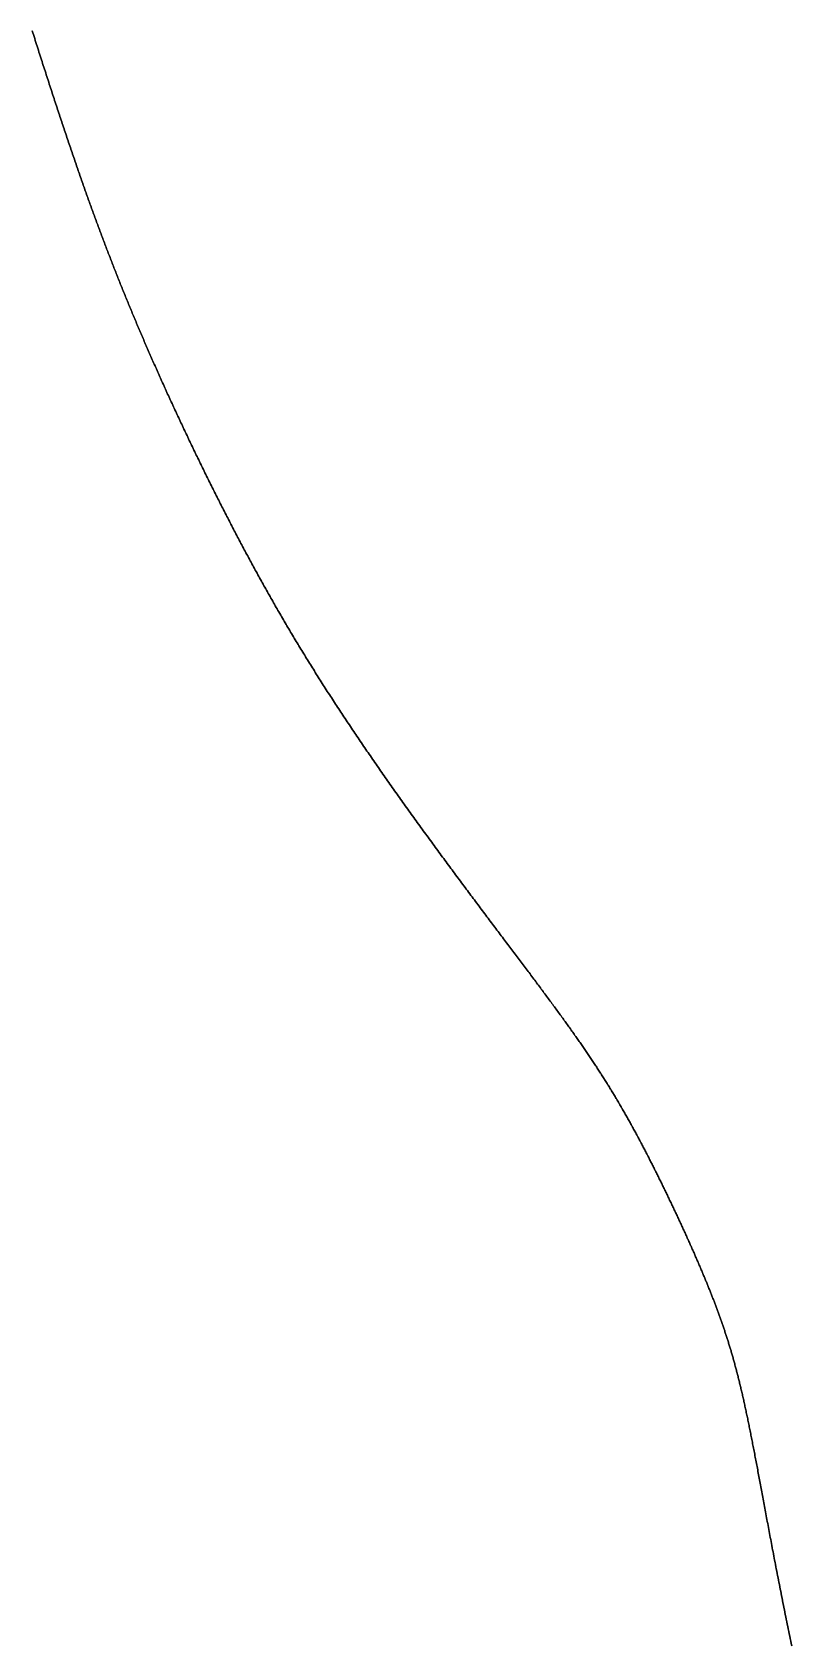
# Model space of a CAD drawing. Header units: inches. Extents: x 130170 to 284068, y 377793 to 804530.
# Drawn here: x 253116.4 to 253155.1, y 739823.3 to 739905.6 of the extents above; entities that cross this region are included whole.
import ezdxf

# ---------------------------------------------------------------- set-up
doc = ezdxf.new("R2010")
doc.units = ezdxf.units.IN
doc.header["$MEASUREMENT"] = 0
doc.layers.add('muni_il', color=7, linetype='Continuous')

msp = doc.modelspace()

# ---------------------------------------------------------------- linework, layer by layer
at = {"layer": 'muni_il'}
for points in [[(253116.362, 739905.645), (253116.394, 739905.545), (253116.425, 739905.446), (253116.456, 739905.347), (253116.488, 739905.248), (253116.519, 739905.149), (253116.55, 739905.05), (253116.582, 739904.951), (253116.613, 739904.853), (253116.644, 739904.755), (253116.675, 739904.657), (253116.706, 739904.559), (253116.737, 739904.461), (253116.769, 739904.364), (253116.8, 739904.266), (253116.831, 739904.169), (253116.862, 739904.072), (253116.892, 739903.976), (253116.923, 739903.879), (253116.954, 739903.783), (253116.985, 739903.687), (253117.016, 739903.591), (253117.047, 739903.495), (253117.077, 739903.4), (253117.108, 739903.304), (253117.139, 739903.209), (253117.17, 739903.115), (253117.2, 739903.02), (253117.231, 739902.925), (253117.261, 739902.831), (253117.292, 739902.737), (253117.322, 739902.644), (253117.353, 739902.55), (253117.383, 739902.457), (253117.413, 739902.364), (253117.444, 739902.271), (253117.474, 739902.178), (253117.504, 739902.086), (253117.534, 739901.994), (253117.564, 739901.902), (253117.594, 739901.81), (253117.625, 739901.718), (253117.655, 739901.627), (253117.685, 739901.536), (253117.715, 739901.445), (253117.745, 739901.355), (253117.774, 739901.265), (253117.804, 739901.175), (253117.834, 739901.085), (253117.864, 739900.995), (253117.894, 739900.906), (253117.923, 739900.817), (253117.953, 739900.728), (253117.983, 739900.639), (253118.012, 739900.551), (253118.042, 739900.463), (253118.071, 739900.375), (253118.101, 739900.287), (253118.13, 739900.2), (253118.159, 739900.113), (253118.189, 739900.026), (253118.218, 739899.939), (253118.247, 739899.852), (253118.276, 739899.766), (253118.306, 739899.68), (253118.335, 739899.595), (253118.364, 739899.509), (253118.393, 739899.424), (253118.422, 739899.339), (253118.451, 739899.254), (253118.48, 739899.169), (253118.509, 739899.085), (253118.538, 739899.001), (253118.567, 739898.917), (253118.596, 739898.833), (253118.624, 739898.75), (253118.653, 739898.667), (253118.682, 739898.584), (253118.711, 739898.501), (253118.739, 739898.419), (253118.768, 739898.336), (253118.796, 739898.254), (253118.825, 739898.172), (253118.854, 739898.091), (253118.882, 739898.009), (253118.911, 739897.928), (253118.939, 739897.847), (253118.968, 739897.766), (253118.996, 739897.685), (253119.025, 739897.605), (253119.053, 739897.525), (253119.081, 739897.445), (253119.11, 739897.365), (253119.138, 739897.285), (253119.166, 739897.206), (253119.195, 739897.126), (253119.223, 739897.047), (253119.251, 739896.968), (253119.28, 739896.89), (253119.308, 739896.811), (253119.336, 739896.733), (253119.364, 739896.654), (253119.393, 739896.576), (253119.421, 739896.498), (253119.449, 739896.421), (253119.477, 739896.343), (253119.505, 739896.266), (253119.534, 739896.188), (253119.562, 739896.111), (253119.59, 739896.034), (253119.618, 739895.957), (253119.646, 739895.88), (253119.675, 739895.804), (253119.703, 739895.727), (253119.731, 739895.651), (253119.759, 739895.575), (253119.788, 739895.499), (253119.816, 739895.423), (253119.844, 739895.347), (253119.873, 739895.271), (253119.901, 739895.195), (253119.929, 739895.12), (253119.958, 739895.044), (253119.986, 739894.969), (253120.014, 739894.893), (253120.043, 739894.818), (253120.071, 739894.743), (253120.1, 739894.668), (253120.128, 739894.593), (253120.157, 739894.518), (253120.186, 739894.443), (253120.214, 739894.368), (253120.243, 739894.293), (253120.271, 739894.218), (253120.3, 739894.144), (253120.329, 739894.069), (253120.358, 739893.995), (253120.387, 739893.92), (253120.416, 739893.845), (253120.445, 739893.771), (253120.474, 739893.697), (253120.502, 739893.622), (253120.532, 739893.548), (253120.561, 739893.473), (253120.59, 739893.399), (253120.619, 739893.324), (253120.649, 739893.25), (253120.678, 739893.176), (253120.707, 739893.101), (253120.737, 739893.027), (253120.766, 739892.953), (253120.796, 739892.878), (253120.826, 739892.804), (253120.855, 739892.729), (253120.885, 739892.655), (253120.915, 739892.58), (253120.945, 739892.506), (253120.975, 739892.431), (253121.005, 739892.357), (253121.035, 739892.282), (253121.066, 739892.207), (253121.096, 739892.133), (253121.126, 739892.058), (253121.157, 739891.983), (253121.187, 739891.908), (253121.218, 739891.833), (253121.249, 739891.758), (253121.279, 739891.683), (253121.31, 739891.608), (253121.341, 739891.533), (253121.372, 739891.458), (253121.404, 739891.383), (253121.435, 739891.307), (253121.466, 739891.232), (253121.498, 739891.156), (253121.529, 739891.081), (253121.561, 739891.005), (253121.592, 739890.929), (253121.624, 739890.854), (253121.656, 739890.778), (253121.688, 739890.702), (253121.72, 739890.626), (253121.752, 739890.549), (253121.785, 739890.473), (253121.817, 739890.397), (253121.849, 739890.32), (253121.882, 739890.244), (253121.915, 739890.167), (253121.947, 739890.09), (253121.98, 739890.013), (253122.013, 739889.937), (253122.047, 739889.86), (253122.08, 739889.782), (253122.113, 739889.705), (253122.146, 739889.628), (253122.18, 739889.55), (253122.213, 739889.473), (253122.247, 739889.395), (253122.281, 739889.317), (253122.315, 739889.239), (253122.349, 739889.161), (253122.383, 739889.083), (253122.417, 739889.005), (253122.452, 739888.927), (253122.486, 739888.848), (253122.521, 739888.77), (253122.555, 739888.691), (253122.59, 739888.612), (253122.625, 739888.534), (253122.66, 739888.455), (253122.695, 739888.376), (253122.73, 739888.296), (253122.766, 739888.217), (253122.801, 739888.138), (253122.837, 739888.058), (253122.872, 739887.979), (253122.908, 739887.899), (253122.944, 739887.819), (253122.98, 739887.739), (253123.016, 739887.659), (253123.052, 739887.579), (253123.088, 739887.499), (253123.124, 739887.419), (253123.161, 739887.338), (253123.197, 739887.258), (253123.234, 739887.177), (253123.271, 739887.097), (253123.307, 739887.016), (253123.344, 739886.935), (253123.381, 739886.854), (253123.418, 739886.773), (253123.456, 739886.692), (253123.493, 739886.611), (253123.531, 739886.53), (253123.568, 739886.448), (253123.606, 739886.367), (253123.643, 739886.286), (253123.681, 739886.204), (253123.719, 739886.122), (253123.757, 739886.041), (253123.795, 739885.959), (253123.833, 739885.877), (253123.871, 739885.795), (253123.91, 739885.713), (253123.948, 739885.631), (253123.986, 739885.549), (253124.025, 739885.467), (253124.064, 739885.385), (253124.102, 739885.303), (253124.141, 739885.221), (253124.18, 739885.138), (253124.219, 739885.056), (253124.258, 739884.973), (253124.297, 739884.891), (253124.337, 739884.808), (253124.376, 739884.726), (253124.415, 739884.644), (253124.455, 739884.561), (253124.494, 739884.478), (253124.534, 739884.396), (253124.573, 739884.313), (253124.613, 739884.231), (253124.653, 739884.148), (253124.693, 739884.065), (253124.733, 739883.982), (253124.773, 739883.9), (253124.813, 739883.817), (253124.853, 739883.734), (253124.893, 739883.652), (253124.933, 739883.569), (253124.974, 739883.486), (253125.014, 739883.403), (253125.054, 739883.321), (253125.095, 739883.238), (253125.135, 739883.155), (253125.176, 739883.072), (253125.217, 739882.99), (253125.257, 739882.907), (253125.298, 739882.824), (253125.339, 739882.742), (253125.38, 739882.659), (253125.421, 739882.577), (253125.462, 739882.494), (253125.503, 739882.411), (253125.544, 739882.329), (253125.585, 739882.246), (253125.626, 739882.164), (253125.667, 739882.081), (253125.709, 739881.999), (253125.75, 739881.917), (253125.791, 739881.834), (253125.833, 739881.752), (253125.874, 739881.67), (253125.916, 739881.588), (253125.958, 739881.505), (253125.999, 739881.423), (253126.041, 739881.341), (253126.082, 739881.259), (253126.124, 739881.177), (253126.166, 739881.095), (253126.208, 739881.013), (253126.25, 739880.932), (253126.292, 739880.85), (253126.334, 739880.768), (253126.376, 739880.687), (253126.418, 739880.605), (253126.46, 739880.523), (253126.502, 739880.442), (253126.544, 739880.36), (253126.586, 739880.279), (253126.629, 739880.198), (253126.671, 739880.116), (253126.713, 739880.035), (253126.756, 739879.954), (253126.798, 739879.873), (253126.841, 739879.792), (253126.883, 739879.711), (253126.926, 739879.63), (253126.969, 739879.549), (253127.011, 739879.468), (253127.054, 739879.388), (253127.097, 739879.307), (253127.14, 739879.227), (253127.182, 739879.146), (253127.225, 739879.066), (253127.268, 739878.985), (253127.311, 739878.905), (253127.354, 739878.825), (253127.398, 739878.744), (253127.441, 739878.664), (253127.484, 739878.584), (253127.527, 739878.504), (253127.571, 739878.424), (253127.614, 739878.344), (253127.657, 739878.264), (253127.701, 739878.184), (253127.744, 739878.105), (253127.788, 739878.025), (253127.832, 739877.945), (253127.875, 739877.865), (253127.919, 739877.786), (253127.963, 739877.706), (253128.007, 739877.627), (253128.051, 739877.547), (253128.095, 739877.468), (253128.139, 739877.389), (253128.183, 739877.309), (253128.228, 739877.23), (253128.272, 739877.151), (253128.316, 739877.072), (253128.361, 739876.992), (253128.405, 739876.913), (253128.45, 739876.834), (253128.494, 739876.755), (253128.539, 739876.676), (253128.584, 739876.597), (253128.629, 739876.518), (253128.674, 739876.439), (253128.719, 739876.36), (253128.764, 739876.281), (253128.809, 739876.202), (253128.855, 739876.124), (253128.9, 739876.045), (253128.946, 739875.966), (253128.991, 739875.887), (253129.037, 739875.808), (253129.083, 739875.729), (253129.129, 739875.651), (253129.175, 739875.572), (253129.221, 739875.493), (253129.267, 739875.414), (253129.313, 739875.335), (253129.36, 739875.256), (253129.406, 739875.178), (253129.453, 739875.099), (253129.499, 739875.02), (253129.546, 739874.941), (253129.593, 739874.862), (253129.64, 739874.783), (253129.687, 739874.704), (253129.734, 739874.625), (253129.782, 739874.546), (253129.829, 739874.467), (253129.877, 739874.388), (253129.924, 739874.309), (253129.972, 739874.23), (253130.02, 739874.151), (253130.068, 739874.072), (253130.117, 739873.993), (253130.165, 739873.913), (253130.213, 739873.834), (253130.262, 739873.755), (253130.311, 739873.675), (253130.36, 739873.596), (253130.409, 739873.517), (253130.458, 739873.437), (253130.507, 739873.357), (253130.556, 739873.278), (253130.606, 739873.198), (253130.655, 739873.118), (253130.705, 739873.039), (253130.755, 739872.959), (253130.805, 739872.879), (253130.855, 739872.799), (253130.906, 739872.719), (253130.956, 739872.639), (253131.007, 739872.558), (253131.058, 739872.478), (253131.109, 739872.398), (253131.16, 739872.318), (253131.211, 739872.237), (253131.262, 739872.157), (253131.314, 739872.076), (253131.366, 739871.995), (253131.417, 739871.914), (253131.469, 739871.834), (253131.521, 739871.753), (253131.574, 739871.672), (253131.626, 739871.591), (253131.679, 739871.509), (253131.731, 739871.428), (253131.784, 739871.347), (253131.837, 739871.265), (253131.891, 739871.184), (253131.944, 739871.102), (253131.997, 739871.021), (253132.051, 739870.939), (253132.105, 739870.857), (253132.159, 739870.775), (253132.213, 739870.693), (253132.267, 739870.611), (253132.322, 739870.529), (253132.376, 739870.446), (253132.431, 739870.364), (253132.486, 739870.281), (253132.541, 739870.199), (253132.596, 739870.116), (253132.651, 739870.033), (253132.707, 739869.951), (253132.762, 739869.868), (253132.818, 739869.785), (253132.874, 739869.702), (253132.93, 739869.619), (253132.986, 739869.535), (253133.043, 739869.452), (253133.099, 739869.369), (253133.156, 739869.285), (253133.212, 739869.202), (253133.269, 739869.118), (253133.326, 739869.034), (253133.384, 739868.951), (253133.441, 739868.867), (253133.498, 739868.783), (253133.556, 739868.699), (253133.614, 739868.615), (253133.672, 739868.531), (253133.729, 739868.447), (253133.788, 739868.362), (253133.846, 739868.278), (253133.904, 739868.194), (253133.963, 739868.109), (253134.021, 739868.025), (253134.08, 739867.94), (253134.139, 739867.855), (253134.198, 739867.771), (253134.257, 739867.686), (253134.316, 739867.601), (253134.375, 739867.517), (253134.435, 739867.432), (253134.494, 739867.347), (253134.554, 739867.262), (253134.613, 739867.177), (253134.673, 739867.092), (253134.733, 739867.007), (253134.793, 739866.922), (253134.853, 739866.837), (253134.913, 739866.752), (253134.973, 739866.667), (253135.034, 739866.582), (253135.094, 739866.497), (253135.154, 739866.412), (253135.215, 739866.327), (253135.276, 739866.242), (253135.336, 739866.156), (253135.397, 739866.071), (253135.458, 739865.986), (253135.519, 739865.901), (253135.579, 739865.816), (253135.64, 739865.731), (253135.702, 739865.646), (253135.763, 739865.561), (253135.824, 739865.476), (253135.885, 739865.391), (253135.946, 739865.306), (253136.007, 739865.221), (253136.069, 739865.136), (253136.13, 739865.051), (253136.191, 739864.967), (253136.253, 739864.882), (253136.314, 739864.797), (253136.375, 739864.713), (253136.437, 739864.628), (253136.498, 739864.544), (253136.559, 739864.459), (253136.621, 739864.375), (253136.682, 739864.291), (253136.744, 739864.206), (253136.805, 739864.122), (253136.866, 739864.038), (253136.928, 739863.954), (253136.989, 739863.871), (253137.05, 739863.787), (253137.112, 739863.703), (253137.173, 739863.62), (253137.234, 739863.536), (253137.295, 739863.453), (253137.357, 739863.37), (253137.418, 739863.287), (253137.479, 739863.204), (253137.54, 739863.121), (253137.601, 739863.038), (253137.662, 739862.956), (253137.723, 739862.873), (253137.783, 739862.791), (253137.844, 739862.709), (253137.905, 739862.627), (253137.965, 739862.545), (253138.026, 739862.463), (253138.087, 739862.382), (253138.147, 739862.3), (253138.207, 739862.219), (253138.267, 739862.138), (253138.327, 739862.057), (253138.387, 739861.977), (253138.447, 739861.896), (253138.507, 739861.816), (253138.567, 739861.736), (253138.627, 739861.656), (253138.686, 739861.576), (253138.745, 739861.496), (253138.805, 739861.417), (253138.864, 739861.338), (253138.923, 739861.259), (253138.982, 739861.18), (253139.04, 739861.102), (253139.099, 739861.023), (253139.157, 739860.945), (253139.216, 739860.867), (253139.274, 739860.789), (253139.332, 739860.712), (253139.39, 739860.635), (253139.448, 739860.558), (253139.505, 739860.481), (253139.563, 739860.404), (253139.62, 739860.328), (253139.677, 739860.252), (253139.734, 739860.176), (253139.791, 739860.1), (253139.848, 739860.025), (253139.904, 739859.95), (253139.961, 739859.875), (253140.017, 739859.8), (253140.073, 739859.726), (253140.129, 739859.651), (253140.184, 739859.577), (253140.24, 739859.504), (253140.295, 739859.43), (253140.35, 739859.357), (253140.405, 739859.284), (253140.459, 739859.212), (253140.514, 739859.139), (253140.568, 739859.067), (253140.622, 739858.995), (253140.676, 739858.924), (253140.73, 739858.852), (253140.783, 739858.781), (253140.837, 739858.711), (253140.89, 739858.64), (253140.942, 739858.57), (253140.995, 739858.5), (253141.048, 739858.43), (253141.1, 739858.361), (253141.152, 739858.292), (253141.204, 739858.223), (253141.255, 739858.154), (253141.307, 739858.086), (253141.358, 739858.018), (253141.409, 739857.95), (253141.459, 739857.882), (253141.51, 739857.815), (253141.56, 739857.748), (253141.61, 739857.681), (253141.66, 739857.615), (253141.71, 739857.549), (253141.759, 739857.483), (253141.808, 739857.417), (253141.857, 739857.352), (253141.906, 739857.287), (253141.954, 739857.222), (253142.003, 739857.157), (253142.05, 739857.093), (253142.098, 739857.029), (253142.146, 739856.965), (253142.193, 739856.902), (253142.24, 739856.838), (253142.287, 739856.775), (253142.334, 739856.713), (253142.38, 739856.65), (253142.426, 739856.588), (253142.472, 739856.526), (253142.518, 739856.464), (253142.564, 739856.403), (253142.609, 739856.342), (253142.654, 739856.281), (253142.699, 739856.22), (253142.743, 739856.16), (253142.788, 739856.1), (253142.832, 739856.04), (253142.876, 739855.98), (253142.919, 739855.921), (253142.963, 739855.862), (253143.006, 739855.803), (253143.049, 739855.744), (253143.092, 739855.686), (253143.134, 739855.627), (253143.177, 739855.569), (253143.219, 739855.512), (253143.261, 739855.454), (253143.302, 739855.397), (253143.344, 739855.34), (253143.385, 739855.283), (253143.426, 739855.226), (253143.467, 739855.17), (253143.507, 739855.114), (253143.547, 739855.058), (253143.588, 739855.002), (253143.627, 739854.946), (253143.667, 739854.891), (253143.707, 739854.836), (253143.746, 739854.781), (253143.785, 739854.726), (253143.824, 739854.672), (253143.863, 739854.617), (253143.901, 739854.563), (253143.939, 739854.509), (253143.977, 739854.455), (253144.015, 739854.402), (253144.053, 739854.348), (253144.09, 739854.295), (253144.128, 739854.242), (253144.165, 739854.189), (253144.201, 739854.136), (253144.238, 739854.084), (253144.275, 739854.031), (253144.311, 739853.979), (253144.347, 739853.927), (253144.383, 739853.875), (253144.419, 739853.823), (253144.454, 739853.772), (253144.49, 739853.72), (253144.525, 739853.669), (253144.56, 739853.617), (253144.595, 739853.566), (253144.629, 739853.515), (253144.664, 739853.465), (253144.698, 739853.414), (253144.732, 739853.363), (253144.766, 739853.313), (253144.8, 739853.263), (253144.834, 739853.213), (253144.868, 739853.162), (253144.901, 739853.113), (253144.934, 739853.063), (253144.967, 739853.013), (253145, 739852.963), (253145.033, 739852.914), (253145.065, 739852.864), (253145.098, 739852.815), (253145.13, 739852.766), (253145.162, 739852.717), (253145.194, 739852.668), (253145.226, 739852.619), (253145.258, 739852.57), (253145.289, 739852.521), (253145.321, 739852.472), (253145.352, 739852.424), (253145.383, 739852.375), (253145.414, 739852.326), (253145.445, 739852.278), (253145.476, 739852.23), (253145.507, 739852.181), (253145.537, 739852.133), (253145.568, 739852.085), (253145.598, 739852.037), (253145.628, 739851.989), (253145.658, 739851.941), (253145.688, 739851.893), (253145.718, 739851.845), (253145.748, 739851.797), (253145.777, 739851.749), (253145.807, 739851.701), (253145.836, 739851.653), (253145.866, 739851.605), (253145.895, 739851.558), (253145.924, 739851.51), (253145.953, 739851.462), (253145.982, 739851.415), (253146.011, 739851.367), (253146.039, 739851.319), (253146.068, 739851.272), (253146.096, 739851.224), (253146.125, 739851.177), (253146.153, 739851.129), (253146.181, 739851.082), (253146.21, 739851.034), (253146.238, 739850.987), (253146.266, 739850.939), (253146.294, 739850.892), (253146.321, 739850.844), (253146.349, 739850.797), (253146.377, 739850.749), (253146.405, 739850.702), (253146.432, 739850.654), (253146.459, 739850.607), (253146.487, 739850.559), (253146.514, 739850.512), (253146.542, 739850.464), (253146.569, 739850.417), (253146.596, 739850.369), (253146.623, 739850.322), (253146.65, 739850.274), (253146.677, 739850.226), (253146.704, 739850.179), (253146.73, 739850.131), (253146.757, 739850.084), (253146.784, 739850.036), (253146.811, 739849.988), (253146.837, 739849.941), (253146.864, 739849.893), (253146.89, 739849.845), (253146.917, 739849.797), (253146.943, 739849.75), (253146.969, 739849.702), (253146.996, 739849.654), (253147.022, 739849.606), (253147.048, 739849.558), (253147.074, 739849.51), (253147.1, 739849.463), (253147.126, 739849.415), (253147.152, 739849.367), (253147.178, 739849.318), (253147.204, 739849.271), (253147.23, 739849.222), (253147.256, 739849.174), (253147.281, 739849.126), (253147.307, 739849.078), (253147.333, 739849.03), (253147.358, 739848.982), (253147.384, 739848.933), (253147.41, 739848.885), (253147.435, 739848.837), (253147.461, 739848.788), (253147.486, 739848.74), (253147.511, 739848.691), (253147.537, 739848.643), (253147.562, 739848.594), (253147.588, 739848.546), (253147.613, 739848.497), (253147.638, 739848.449), (253147.663, 739848.4), (253147.688, 739848.352), (253147.714, 739848.303), (253147.739, 739848.254), (253147.764, 739848.205), (253147.789, 739848.157), (253147.814, 739848.108), (253147.839, 739848.059), (253147.864, 739848.01), (253147.889, 739847.961), (253147.914, 739847.912), (253147.939, 739847.863), (253147.963, 739847.814), (253147.988, 739847.765), (253148.013, 739847.716), (253148.038, 739847.667), (253148.062, 739847.618), (253148.087, 739847.569), (253148.112, 739847.52), (253148.136, 739847.471), (253148.161, 739847.421), (253148.186, 739847.372), (253148.21, 739847.323), (253148.235, 739847.274), (253148.259, 739847.224), (253148.284, 739847.175), (253148.308, 739847.126), (253148.333, 739847.076), (253148.357, 739847.027), (253148.381, 739846.978), (253148.406, 739846.928), (253148.43, 739846.879), (253148.454, 739846.83), (253148.478, 739846.78), (253148.503, 739846.731), (253148.527, 739846.681), (253148.551, 739846.632), (253148.575, 739846.582), (253148.599, 739846.533), (253148.623, 739846.483), (253148.647, 739846.434), (253148.671, 739846.384), (253148.695, 739846.334), (253148.719, 739846.285), (253148.743, 739846.235), (253148.767, 739846.186), (253148.791, 739846.136), (253148.814, 739846.087), (253148.838, 739846.037), (253148.862, 739845.988), (253148.885, 739845.938), (253148.909, 739845.888), (253148.933, 739845.839), (253148.956, 739845.789), (253148.98, 739845.74), (253149.003, 739845.69), (253149.027, 739845.641), (253149.05, 739845.591), (253149.074, 739845.542), (253149.097, 739845.492), (253149.121, 739845.443), (253149.144, 739845.393), (253149.167, 739845.344), (253149.19, 739845.294), (253149.213, 739845.245), (253149.237, 739845.195), (253149.26, 739845.146), (253149.283, 739845.096), (253149.306, 739845.047), (253149.329, 739844.998), (253149.352, 739844.948), (253149.375, 739844.899), (253149.398, 739844.849), (253149.421, 739844.8), (253149.443, 739844.751), (253149.466, 739844.702), (253149.489, 739844.652), (253149.511, 739844.603), (253149.534, 739844.554), (253149.557, 739844.505), (253149.579, 739844.456), (253149.602, 739844.406), (253149.624, 739844.357), (253149.646, 739844.308), (253149.669, 739844.259), (253149.691, 739844.21), (253149.713, 739844.161), (253149.736, 739844.112), (253149.758, 739844.063), (253149.78, 739844.014), (253149.802, 739843.965), (253149.824, 739843.917), (253149.846, 739843.868), (253149.868, 739843.819), (253149.89, 739843.77), (253149.912, 739843.722), (253149.933, 739843.673), (253149.955, 739843.624), (253149.977, 739843.576), (253149.998, 739843.527), (253150.02, 739843.479), (253150.041, 739843.43), (253150.063, 739843.382), (253150.084, 739843.333), (253150.105, 739843.285), (253150.127, 739843.236), (253150.148, 739843.188), (253150.169, 739843.14), (253150.19, 739843.091), (253150.211, 739843.043), (253150.232, 739842.995), (253150.253, 739842.947), (253150.274, 739842.899), (253150.295, 739842.851), (253150.316, 739842.803), (253150.336, 739842.755), (253150.357, 739842.707), (253150.378, 739842.659), (253150.398, 739842.611), (253150.419, 739842.563), (253150.439, 739842.515), (253150.459, 739842.468), (253150.48, 739842.42), (253150.5, 739842.372), (253150.52, 739842.325), (253150.54, 739842.277), (253150.56, 739842.229), (253150.58, 739842.182), (253150.6, 739842.134), (253150.62, 739842.087), (253150.64, 739842.039), (253150.66, 739841.992), (253150.679, 739841.944), (253150.699, 739841.897), (253150.718, 739841.85), (253150.738, 739841.802), (253150.757, 739841.755), (253150.777, 739841.708), (253150.796, 739841.661), (253150.815, 739841.614), (253150.834, 739841.566), (253150.853, 739841.519), (253150.872, 739841.472), (253150.891, 739841.425), (253150.91, 739841.378), (253150.929, 739841.331), (253150.948, 739841.284), (253150.967, 739841.237), (253150.985, 739841.19), (253151.004, 739841.143), (253151.022, 739841.096), (253151.041, 739841.049), (253151.059, 739841.002), (253151.077, 739840.955), (253151.095, 739840.908), (253151.114, 739840.861), (253151.132, 739840.814), (253151.15, 739840.767), (253151.168, 739840.72), (253151.186, 739840.673), (253151.204, 739840.627), (253151.221, 739840.58), (253151.239, 739840.533), (253151.257, 739840.486), (253151.274, 739840.439), (253151.292, 739840.392), (253151.309, 739840.345), (253151.327, 739840.298), (253151.344, 739840.251), (253151.361, 739840.204), (253151.378, 739840.157), (253151.395, 739840.11), (253151.412, 739840.063), (253151.429, 739840.016), (253151.446, 739839.969), (253151.463, 739839.921), (253151.48, 739839.874), (253151.497, 739839.827), (253151.513, 739839.78), (253151.53, 739839.733), (253151.546, 739839.685), (253151.563, 739839.638), (253151.579, 739839.59), (253151.596, 739839.543), (253151.612, 739839.495), (253151.628, 739839.448), (253151.644, 739839.4), (253151.66, 739839.352), (253151.677, 739839.305), (253151.692, 739839.257), (253151.708, 739839.209), (253151.724, 739839.161), (253151.74, 739839.113), (253151.756, 739839.065), (253151.771, 739839.017), (253151.787, 739838.968), (253151.803, 739838.92), (253151.818, 739838.871), (253151.834, 739838.823), (253151.849, 739838.774), (253151.864, 739838.725), (253151.88, 739838.676), (253151.895, 739838.627), (253151.91, 739838.578), (253151.925, 739838.529), (253151.94, 739838.48), (253151.955, 739838.43), (253151.97, 739838.381), (253151.985, 739838.331), (253152, 739838.281), (253152.015, 739838.231), (253152.03, 739838.181), (253152.044, 739838.131), (253152.059, 739838.08), (253152.074, 739838.03), (253152.088, 739837.979), (253152.103, 739837.928), (253152.118, 739837.877), (253152.132, 739837.826), (253152.147, 739837.775), (253152.161, 739837.723), (253152.175, 739837.671), (253152.19, 739837.619), (253152.204, 739837.567), (253152.218, 739837.515), (253152.232, 739837.463), (253152.246, 739837.41), (253152.261, 739837.357), (253152.275, 739837.304), (253152.289, 739837.251), (253152.303, 739837.197), (253152.317, 739837.143), (253152.331, 739837.089), (253152.345, 739837.035), (253152.359, 739836.981), (253152.373, 739836.926), (253152.386, 739836.871), (253152.4, 739836.816), (253152.414, 739836.761), (253152.428, 739836.705), (253152.442, 739836.649), (253152.456, 739836.593), (253152.469, 739836.536), (253152.483, 739836.479), (253152.497, 739836.423), (253152.51, 739836.365), (253152.524, 739836.308), (253152.538, 739836.25), (253152.552, 739836.192), (253152.565, 739836.133), (253152.579, 739836.074), (253152.593, 739836.015), (253152.606, 739835.956), (253152.62, 739835.896), (253152.633, 739835.836), (253152.647, 739835.776), (253152.661, 739835.715), (253152.674, 739835.654), (253152.688, 739835.593), (253152.702, 739835.531), (253152.715, 739835.469), (253152.729, 739835.406), (253152.743, 739835.343), (253152.756, 739835.28), (253152.77, 739835.217), (253152.784, 739835.153), (253152.797, 739835.088), (253152.811, 739835.024), (253152.825, 739834.959), (253152.839, 739834.893), (253152.852, 739834.827), (253152.866, 739834.761), (253152.88, 739834.694), (253152.894, 739834.627), (253152.908, 739834.56), (253152.922, 739834.492), (253152.936, 739834.424), (253152.95, 739834.355), (253152.964, 739834.286), (253152.978, 739834.216), (253152.992, 739834.146), (253153.006, 739834.075), (253153.02, 739834.004), (253153.034, 739833.933), (253153.048, 739833.861), (253153.063, 739833.789), (253153.077, 739833.716), (253153.092, 739833.643), (253153.106, 739833.569), (253153.12, 739833.495), (253153.135, 739833.42), (253153.15, 739833.345), (253153.164, 739833.269), (253153.179, 739833.193), (253153.194, 739833.117), (253153.208, 739833.04), (253153.223, 739832.962), (253153.238, 739832.884), (253153.253, 739832.805), (253153.268, 739832.726), (253153.283, 739832.647), (253153.299, 739832.567), (253153.314, 739832.486), (253153.329, 739832.405), (253153.344, 739832.323), (253153.36, 739832.241), (253153.376, 739832.158), (253153.391, 739832.075), (253153.407, 739831.991), (253153.423, 739831.907), (253153.439, 739831.822), (253153.455, 739831.736), (253153.471, 739831.65), (253153.487, 739831.564), (253153.503, 739831.477), (253153.519, 739831.389), (253153.536, 739831.301), (253153.552, 739831.212), (253153.569, 739831.123), (253153.586, 739831.033), (253153.603, 739830.943), (253153.619, 739830.852), (253153.636, 739830.761), (253153.653, 739830.669), (253153.671, 739830.576), (253153.688, 739830.483), (253153.705, 739830.389), (253153.723, 739830.295), (253153.741, 739830.2), (253153.758, 739830.105), (253153.776, 739830.009), (253153.794, 739829.912), (253153.812, 739829.815), (253153.83, 739829.718), (253153.849, 739829.619), (253153.867, 739829.521), (253153.886, 739829.421), (253153.904, 739829.321), (253153.923, 739829.221), (253153.942, 739829.12), (253153.961, 739829.019), (253153.981, 739828.917), (253154, 739828.814), (253154.019, 739828.711), (253154.039, 739828.607), (253154.059, 739828.503), (253154.078, 739828.398), (253154.098, 739828.292), (253154.118, 739828.186), (253154.139, 739828.08), (253154.159, 739827.973), (253154.179, 739827.865), (253154.2, 739827.757), (253154.221, 739827.649), (253154.242, 739827.54), (253154.263, 739827.43), (253154.284, 739827.32), (253154.305, 739827.209), (253154.327, 739827.098), (253154.348, 739826.986), (253154.37, 739826.874), (253154.392, 739826.761), (253154.414, 739826.648), (253154.436, 739826.534), (253154.458, 739826.42), (253154.481, 739826.305), (253154.503, 739826.19), (253154.526, 739826.074), (253154.549, 739825.958), (253154.572, 739825.841), (253154.595, 739825.724), (253154.618, 739825.606), (253154.642, 739825.488), (253154.665, 739825.37), (253154.689, 739825.251), (253154.713, 739825.131), (253154.737, 739825.011), (253154.761, 739824.891), (253154.785, 739824.77), (253154.81, 739824.649), (253154.834, 739824.528), (253154.859, 739824.406), (253154.884, 739824.284), (253154.909, 739824.161), (253154.934, 739824.038), (253154.959, 739823.914), (253154.985, 739823.79), (253155.01, 739823.666), (253155.036, 739823.541), (253155.062, 739823.417), (253155.088, 739823.291), (253155.114, 739823.166)], [(253155.114, 739823.166), (253155.088, 739823.291), (253155.062, 739823.417), (253155.036, 739823.541), (253155.01, 739823.666), (253154.985, 739823.79), (253154.959, 739823.914), (253154.934, 739824.038), (253154.909, 739824.161), (253154.884, 739824.284), (253154.859, 739824.406), (253154.834, 739824.528), (253154.81, 739824.649), (253154.785, 739824.77), (253154.761, 739824.891), (253154.737, 739825.011), (253154.713, 739825.131), (253154.689, 739825.251), (253154.665, 739825.37), (253154.642, 739825.488), (253154.618, 739825.606), (253154.595, 739825.724), (253154.572, 739825.841), (253154.549, 739825.958), (253154.526, 739826.074), (253154.503, 739826.19), (253154.481, 739826.305), (253154.458, 739826.42), (253154.436, 739826.534), (253154.414, 739826.648), (253154.392, 739826.761), (253154.37, 739826.874), (253154.348, 739826.986), (253154.327, 739827.098), (253154.305, 739827.209), (253154.284, 739827.32), (253154.263, 739827.43), (253154.242, 739827.54), (253154.221, 739827.649), (253154.2, 739827.757), (253154.179, 739827.865), (253154.159, 739827.973), (253154.139, 739828.08), (253154.118, 739828.186), (253154.098, 739828.292), (253154.078, 739828.398), (253154.059, 739828.503), (253154.039, 739828.607), (253154.019, 739828.711), (253154, 739828.814), (253153.981, 739828.917), (253153.961, 739829.019), (253153.942, 739829.12), (253153.923, 739829.221), (253153.904, 739829.321), (253153.886, 739829.421), (253153.867, 739829.521), (253153.849, 739829.619), (253153.83, 739829.718), (253153.812, 739829.815), (253153.794, 739829.912), (253153.776, 739830.009), (253153.758, 739830.105), (253153.741, 739830.2), (253153.723, 739830.295), (253153.705, 739830.389), (253153.688, 739830.483), (253153.671, 739830.576), (253153.653, 739830.669), (253153.636, 739830.761), (253153.619, 739830.852), (253153.603, 739830.943), (253153.586, 739831.033), (253153.569, 739831.123), (253153.552, 739831.212), (253153.536, 739831.301), (253153.519, 739831.389), (253153.503, 739831.477), (253153.487, 739831.564), (253153.471, 739831.65), (253153.455, 739831.736), (253153.439, 739831.822), (253153.423, 739831.907), (253153.407, 739831.991), (253153.391, 739832.075), (253153.376, 739832.158), (253153.36, 739832.241), (253153.344, 739832.323), (253153.329, 739832.405), (253153.314, 739832.486), (253153.299, 739832.567), (253153.283, 739832.647), (253153.268, 739832.726), (253153.253, 739832.805), (253153.238, 739832.884), (253153.223, 739832.962), (253153.208, 739833.04), (253153.194, 739833.117), (253153.179, 739833.193), (253153.164, 739833.269), (253153.15, 739833.345), (253153.135, 739833.42), (253153.12, 739833.495), (253153.106, 739833.569), (253153.092, 739833.643), (253153.077, 739833.716), (253153.063, 739833.789), (253153.048, 739833.861), (253153.034, 739833.933), (253153.02, 739834.004), (253153.006, 739834.075), (253152.992, 739834.146), (253152.978, 739834.216), (253152.964, 739834.286), (253152.95, 739834.355), (253152.936, 739834.424), (253152.922, 739834.492), (253152.908, 739834.56), (253152.894, 739834.627), (253152.88, 739834.694), (253152.866, 739834.761), (253152.852, 739834.827), (253152.839, 739834.893), (253152.825, 739834.959), (253152.811, 739835.024), (253152.797, 739835.088), (253152.784, 739835.153), (253152.77, 739835.217), (253152.756, 739835.28), (253152.743, 739835.343), (253152.729, 739835.406), (253152.715, 739835.469), (253152.702, 739835.531), (253152.688, 739835.593), (253152.674, 739835.654), (253152.661, 739835.715), (253152.647, 739835.776), (253152.633, 739835.836), (253152.62, 739835.896), (253152.606, 739835.956), (253152.593, 739836.015), (253152.579, 739836.074), (253152.565, 739836.133), (253152.552, 739836.192), (253152.538, 739836.25), (253152.524, 739836.308), (253152.51, 739836.365), (253152.497, 739836.423), (253152.483, 739836.479), (253152.469, 739836.536), (253152.456, 739836.593), (253152.442, 739836.649), (253152.428, 739836.705), (253152.414, 739836.761), (253152.4, 739836.816), (253152.386, 739836.871), (253152.373, 739836.926), (253152.359, 739836.981), (253152.345, 739837.035), (253152.331, 739837.089), (253152.317, 739837.143), (253152.303, 739837.197), (253152.289, 739837.251), (253152.275, 739837.304), (253152.261, 739837.357), (253152.246, 739837.41), (253152.232, 739837.463), (253152.218, 739837.515), (253152.204, 739837.567), (253152.19, 739837.619), (253152.175, 739837.671), (253152.161, 739837.723), (253152.147, 739837.775), (253152.132, 739837.826), (253152.118, 739837.877), (253152.103, 739837.928), (253152.088, 739837.979), (253152.074, 739838.03), (253152.059, 739838.08), (253152.044, 739838.131), (253152.03, 739838.181), (253152.015, 739838.231), (253152, 739838.281), (253151.985, 739838.331), (253151.97, 739838.381), (253151.955, 739838.43), (253151.94, 739838.48), (253151.925, 739838.529), (253151.91, 739838.578), (253151.895, 739838.627), (253151.88, 739838.676), (253151.864, 739838.725), (253151.849, 739838.774), (253151.834, 739838.823), (253151.818, 739838.871), (253151.803, 739838.92), (253151.787, 739838.968), (253151.771, 739839.017), (253151.756, 739839.065), (253151.74, 739839.113), (253151.724, 739839.161), (253151.708, 739839.209), (253151.692, 739839.257), (253151.677, 739839.305), (253151.66, 739839.352), (253151.644, 739839.4), (253151.628, 739839.448), (253151.612, 739839.495), (253151.596, 739839.543), (253151.579, 739839.59), (253151.563, 739839.638), (253151.546, 739839.685), (253151.53, 739839.733), (253151.513, 739839.78), (253151.497, 739839.827), (253151.48, 739839.874), (253151.463, 739839.921), (253151.446, 739839.969), (253151.429, 739840.016), (253151.412, 739840.063), (253151.395, 739840.11), (253151.378, 739840.157), (253151.361, 739840.204), (253151.344, 739840.251), (253151.327, 739840.298), (253151.309, 739840.345), (253151.292, 739840.392), (253151.274, 739840.439), (253151.257, 739840.486), (253151.239, 739840.533), (253151.221, 739840.58), (253151.204, 739840.627), (253151.186, 739840.673), (253151.168, 739840.72), (253151.15, 739840.767), (253151.132, 739840.814), (253151.114, 739840.861), (253151.095, 739840.908), (253151.077, 739840.955), (253151.059, 739841.002), (253151.041, 739841.049), (253151.022, 739841.096), (253151.004, 739841.143), (253150.985, 739841.19), (253150.967, 739841.237), (253150.948, 739841.284), (253150.929, 739841.331), (253150.91, 739841.378), (253150.891, 739841.425), (253150.872, 739841.472), (253150.853, 739841.519), (253150.834, 739841.566), (253150.815, 739841.614), (253150.796, 739841.661), (253150.777, 739841.708), (253150.757, 739841.755), (253150.738, 739841.802), (253150.718, 739841.85), (253150.699, 739841.897), (253150.679, 739841.944), (253150.66, 739841.992), (253150.64, 739842.039), (253150.62, 739842.087), (253150.6, 739842.134), (253150.58, 739842.182), (253150.56, 739842.229), (253150.54, 739842.277), (253150.52, 739842.325), (253150.5, 739842.372), (253150.48, 739842.42), (253150.459, 739842.468), (253150.439, 739842.515), (253150.419, 739842.563), (253150.398, 739842.611), (253150.378, 739842.659), (253150.357, 739842.707), (253150.336, 739842.755), (253150.316, 739842.803), (253150.295, 739842.851), (253150.274, 739842.899), (253150.253, 739842.947), (253150.232, 739842.995), (253150.211, 739843.043), (253150.19, 739843.091), (253150.169, 739843.14), (253150.148, 739843.188), (253150.127, 739843.236), (253150.105, 739843.285), (253150.084, 739843.333), (253150.063, 739843.382), (253150.041, 739843.43), (253150.02, 739843.479), (253149.998, 739843.527), (253149.977, 739843.576), (253149.955, 739843.624), (253149.933, 739843.673), (253149.912, 739843.722), (253149.89, 739843.77), (253149.868, 739843.819), (253149.846, 739843.868), (253149.824, 739843.917), (253149.802, 739843.965), (253149.78, 739844.014), (253149.758, 739844.063), (253149.736, 739844.112), (253149.713, 739844.161), (253149.691, 739844.21), (253149.669, 739844.259), (253149.646, 739844.308), (253149.624, 739844.357), (253149.602, 739844.406), (253149.579, 739844.456), (253149.557, 739844.505), (253149.534, 739844.554), (253149.511, 739844.603), (253149.489, 739844.652), (253149.466, 739844.702), (253149.443, 739844.751), (253149.421, 739844.8), (253149.398, 739844.849), (253149.375, 739844.899), (253149.352, 739844.948), (253149.329, 739844.998), (253149.306, 739845.047), (253149.283, 739845.096), (253149.26, 739845.146), (253149.237, 739845.195), (253149.213, 739845.245), (253149.19, 739845.294), (253149.167, 739845.344), (253149.144, 739845.393), (253149.121, 739845.443), (253149.097, 739845.492), (253149.074, 739845.542), (253149.05, 739845.591), (253149.027, 739845.641), (253149.003, 739845.69), (253148.98, 739845.74), (253148.956, 739845.789), (253148.933, 739845.839), (253148.909, 739845.888), (253148.885, 739845.938), (253148.862, 739845.988), (253148.838, 739846.037), (253148.814, 739846.087), (253148.791, 739846.136), (253148.767, 739846.186), (253148.743, 739846.235), (253148.719, 739846.285), (253148.695, 739846.334), (253148.671, 739846.384), (253148.647, 739846.434), (253148.623, 739846.483), (253148.599, 739846.533), (253148.575, 739846.582), (253148.551, 739846.632), (253148.527, 739846.681), (253148.503, 739846.731), (253148.478, 739846.78), (253148.454, 739846.83), (253148.43, 739846.879), (253148.406, 739846.928), (253148.381, 739846.978), (253148.357, 739847.027), (253148.333, 739847.076), (253148.308, 739847.126), (253148.284, 739847.175), (253148.259, 739847.224), (253148.235, 739847.274), (253148.21, 739847.323), (253148.186, 739847.372), (253148.161, 739847.421), (253148.136, 739847.471), (253148.112, 739847.52), (253148.087, 739847.569), (253148.062, 739847.618), (253148.038, 739847.667), (253148.013, 739847.716), (253147.988, 739847.765), (253147.963, 739847.814), (253147.939, 739847.863), (253147.914, 739847.912), (253147.889, 739847.961), (253147.864, 739848.01), (253147.839, 739848.059), (253147.814, 739848.108), (253147.789, 739848.157), (253147.764, 739848.205), (253147.739, 739848.254), (253147.714, 739848.303), (253147.688, 739848.352), (253147.663, 739848.4), (253147.638, 739848.449), (253147.613, 739848.497), (253147.588, 739848.546), (253147.562, 739848.594), (253147.537, 739848.643), (253147.511, 739848.691), (253147.486, 739848.74), (253147.461, 739848.788), (253147.435, 739848.837), (253147.41, 739848.885), (253147.384, 739848.933), (253147.358, 739848.982), (253147.333, 739849.03), (253147.307, 739849.078), (253147.281, 739849.126), (253147.256, 739849.174), (253147.23, 739849.222), (253147.204, 739849.271), (253147.178, 739849.318), (253147.152, 739849.367), (253147.126, 739849.415), (253147.1, 739849.463), (253147.074, 739849.51), (253147.048, 739849.558), (253147.022, 739849.606), (253146.996, 739849.654), (253146.969, 739849.702), (253146.943, 739849.75), (253146.917, 739849.797), (253146.89, 739849.845), (253146.864, 739849.893), (253146.837, 739849.941), (253146.811, 739849.988), (253146.784, 739850.036), (253146.757, 739850.084), (253146.73, 739850.131), (253146.704, 739850.179), (253146.677, 739850.226), (253146.65, 739850.274), (253146.623, 739850.322), (253146.596, 739850.369), (253146.569, 739850.417), (253146.542, 739850.464), (253146.514, 739850.512), (253146.487, 739850.559), (253146.459, 739850.607), (253146.432, 739850.654), (253146.405, 739850.702), (253146.377, 739850.749), (253146.349, 739850.797), (253146.321, 739850.844), (253146.294, 739850.892), (253146.266, 739850.939), (253146.238, 739850.987), (253146.21, 739851.034), (253146.181, 739851.082), (253146.153, 739851.129), (253146.125, 739851.177), (253146.096, 739851.224), (253146.068, 739851.272), (253146.039, 739851.319), (253146.011, 739851.367), (253145.982, 739851.415), (253145.953, 739851.462), (253145.924, 739851.51), (253145.895, 739851.558), (253145.866, 739851.605), (253145.836, 739851.653), (253145.807, 739851.701), (253145.777, 739851.749), (253145.748, 739851.797), (253145.718, 739851.845), (253145.688, 739851.893), (253145.658, 739851.941), (253145.628, 739851.989), (253145.598, 739852.037), (253145.568, 739852.085), (253145.537, 739852.133), (253145.507, 739852.181), (253145.476, 739852.23), (253145.445, 739852.278), (253145.414, 739852.326), (253145.383, 739852.375), (253145.352, 739852.424), (253145.321, 739852.472), (253145.289, 739852.521), (253145.258, 739852.57), (253145.226, 739852.619), (253145.194, 739852.668), (253145.162, 739852.717), (253145.13, 739852.766), (253145.098, 739852.815), (253145.065, 739852.864), (253145.033, 739852.914), (253145, 739852.963), (253144.967, 739853.013), (253144.934, 739853.063), (253144.901, 739853.113), (253144.868, 739853.162), (253144.834, 739853.213), (253144.8, 739853.263), (253144.766, 739853.313), (253144.732, 739853.363), (253144.698, 739853.414), (253144.664, 739853.465), (253144.629, 739853.515), (253144.595, 739853.566), (253144.56, 739853.617), (253144.525, 739853.669), (253144.49, 739853.72), (253144.454, 739853.772), (253144.419, 739853.823), (253144.383, 739853.875), (253144.347, 739853.927), (253144.311, 739853.979), (253144.275, 739854.031), (253144.238, 739854.084), (253144.201, 739854.136), (253144.165, 739854.189), (253144.128, 739854.242), (253144.09, 739854.295), (253144.053, 739854.348), (253144.015, 739854.402), (253143.977, 739854.455), (253143.939, 739854.509), (253143.901, 739854.563), (253143.863, 739854.617), (253143.824, 739854.672), (253143.785, 739854.726), (253143.746, 739854.781), (253143.707, 739854.836), (253143.667, 739854.891), (253143.627, 739854.946), (253143.588, 739855.002), (253143.547, 739855.058), (253143.507, 739855.114), (253143.467, 739855.17), (253143.426, 739855.226), (253143.385, 739855.283), (253143.344, 739855.34), (253143.302, 739855.397), (253143.261, 739855.454), (253143.219, 739855.512), (253143.177, 739855.569), (253143.134, 739855.627), (253143.092, 739855.686), (253143.049, 739855.744), (253143.006, 739855.803), (253142.963, 739855.862), (253142.919, 739855.921), (253142.876, 739855.98), (253142.832, 739856.04), (253142.788, 739856.1), (253142.743, 739856.16), (253142.699, 739856.22), (253142.654, 739856.281), (253142.609, 739856.342), (253142.564, 739856.403), (253142.518, 739856.464), (253142.472, 739856.526), (253142.426, 739856.588), (253142.38, 739856.65), (253142.334, 739856.713), (253142.287, 739856.775), (253142.24, 739856.838), (253142.193, 739856.902), (253142.146, 739856.965), (253142.098, 739857.029), (253142.05, 739857.093), (253142.003, 739857.157), (253141.954, 739857.222), (253141.906, 739857.287), (253141.857, 739857.352), (253141.808, 739857.417), (253141.759, 739857.483), (253141.71, 739857.549), (253141.66, 739857.615), (253141.61, 739857.681), (253141.56, 739857.748), (253141.51, 739857.815), (253141.459, 739857.882), (253141.409, 739857.95), (253141.358, 739858.018), (253141.307, 739858.086), (253141.255, 739858.154), (253141.204, 739858.223), (253141.152, 739858.292), (253141.1, 739858.361), (253141.048, 739858.43), (253140.995, 739858.5), (253140.942, 739858.57), (253140.89, 739858.64), (253140.837, 739858.711), (253140.783, 739858.781), (253140.73, 739858.852), (253140.676, 739858.924), (253140.622, 739858.995), (253140.568, 739859.067), (253140.514, 739859.139), (253140.459, 739859.212), (253140.405, 739859.284), (253140.35, 739859.357), (253140.295, 739859.43), (253140.24, 739859.504), (253140.184, 739859.577), (253140.129, 739859.651), (253140.073, 739859.726), (253140.017, 739859.8), (253139.961, 739859.875), (253139.904, 739859.95), (253139.848, 739860.025), (253139.791, 739860.1), (253139.734, 739860.176), (253139.677, 739860.252), (253139.62, 739860.328), (253139.563, 739860.404), (253139.505, 739860.481), (253139.448, 739860.558), (253139.39, 739860.635), (253139.332, 739860.712), (253139.274, 739860.789), (253139.216, 739860.867), (253139.157, 739860.945), (253139.099, 739861.023), (253139.04, 739861.102), (253138.982, 739861.18), (253138.923, 739861.259), (253138.864, 739861.338), (253138.805, 739861.417), (253138.745, 739861.496), (253138.686, 739861.576), (253138.627, 739861.656), (253138.567, 739861.736), (253138.507, 739861.816), (253138.447, 739861.896), (253138.387, 739861.977), (253138.327, 739862.057), (253138.267, 739862.138), (253138.207, 739862.219), (253138.147, 739862.3), (253138.087, 739862.382), (253138.026, 739862.463), (253137.965, 739862.545), (253137.905, 739862.627), (253137.844, 739862.709), (253137.783, 739862.791), (253137.723, 739862.873), (253137.662, 739862.956), (253137.601, 739863.038), (253137.54, 739863.121), (253137.479, 739863.204), (253137.418, 739863.287), (253137.357, 739863.37), (253137.295, 739863.453), (253137.234, 739863.536), (253137.173, 739863.62), (253137.112, 739863.703), (253137.05, 739863.787), (253136.989, 739863.871), (253136.928, 739863.954), (253136.866, 739864.038), (253136.805, 739864.122), (253136.744, 739864.206), (253136.682, 739864.291), (253136.621, 739864.375), (253136.559, 739864.459), (253136.498, 739864.544), (253136.437, 739864.628), (253136.375, 739864.713), (253136.314, 739864.797), (253136.253, 739864.882), (253136.191, 739864.967), (253136.13, 739865.051), (253136.069, 739865.136), (253136.007, 739865.221), (253135.946, 739865.306), (253135.885, 739865.391), (253135.824, 739865.476), (253135.763, 739865.561), (253135.702, 739865.646), (253135.64, 739865.731), (253135.579, 739865.816), (253135.519, 739865.901), (253135.458, 739865.986), (253135.397, 739866.071), (253135.336, 739866.156), (253135.276, 739866.242), (253135.215, 739866.327), (253135.154, 739866.412), (253135.094, 739866.497), (253135.034, 739866.582), (253134.973, 739866.667), (253134.913, 739866.752), (253134.853, 739866.837), (253134.793, 739866.922), (253134.733, 739867.007), (253134.673, 739867.092), (253134.613, 739867.177), (253134.554, 739867.262), (253134.494, 739867.347), (253134.435, 739867.432), (253134.375, 739867.517), (253134.316, 739867.601), (253134.257, 739867.686), (253134.198, 739867.771), (253134.139, 739867.855), (253134.08, 739867.94), (253134.021, 739868.025), (253133.963, 739868.109), (253133.904, 739868.194), (253133.846, 739868.278), (253133.788, 739868.362), (253133.729, 739868.447), (253133.672, 739868.531), (253133.614, 739868.615), (253133.556, 739868.699), (253133.498, 739868.783), (253133.441, 739868.867), (253133.384, 739868.951), (253133.326, 739869.034), (253133.269, 739869.118), (253133.212, 739869.202), (253133.156, 739869.285), (253133.099, 739869.369), (253133.043, 739869.452), (253132.986, 739869.535), (253132.93, 739869.619), (253132.874, 739869.702), (253132.818, 739869.785), (253132.762, 739869.868), (253132.707, 739869.951), (253132.651, 739870.033), (253132.596, 739870.116), (253132.541, 739870.199), (253132.486, 739870.281), (253132.431, 739870.364), (253132.376, 739870.446), (253132.322, 739870.529), (253132.267, 739870.611), (253132.213, 739870.693), (253132.159, 739870.775), (253132.105, 739870.857), (253132.051, 739870.939), (253131.997, 739871.021), (253131.944, 739871.102), (253131.891, 739871.184), (253131.837, 739871.265), (253131.784, 739871.347), (253131.731, 739871.428), (253131.679, 739871.509), (253131.626, 739871.591), (253131.574, 739871.672), (253131.521, 739871.753), (253131.469, 739871.834), (253131.417, 739871.914), (253131.366, 739871.995), (253131.314, 739872.076), (253131.262, 739872.157), (253131.211, 739872.237), (253131.16, 739872.318), (253131.109, 739872.398), (253131.058, 739872.478), (253131.007, 739872.558), (253130.956, 739872.639), (253130.906, 739872.719), (253130.855, 739872.799), (253130.805, 739872.879), (253130.755, 739872.959), (253130.705, 739873.039), (253130.655, 739873.118), (253130.606, 739873.198), (253130.556, 739873.278), (253130.507, 739873.357), (253130.458, 739873.437), (253130.409, 739873.517), (253130.36, 739873.596), (253130.311, 739873.675), (253130.262, 739873.755), (253130.213, 739873.834), (253130.165, 739873.913), (253130.117, 739873.993), (253130.068, 739874.072), (253130.02, 739874.151), (253129.972, 739874.23), (253129.924, 739874.309), (253129.877, 739874.388), (253129.829, 739874.467), (253129.782, 739874.546), (253129.734, 739874.625), (253129.687, 739874.704), (253129.64, 739874.783), (253129.593, 739874.862), (253129.546, 739874.941), (253129.499, 739875.02), (253129.453, 739875.099), (253129.406, 739875.178), (253129.36, 739875.256), (253129.313, 739875.335), (253129.267, 739875.414), (253129.221, 739875.493), (253129.175, 739875.572), (253129.129, 739875.651), (253129.083, 739875.729), (253129.037, 739875.808), (253128.991, 739875.887), (253128.946, 739875.966), (253128.9, 739876.045), (253128.855, 739876.124), (253128.809, 739876.202), (253128.764, 739876.281), (253128.719, 739876.36), (253128.674, 739876.439), (253128.629, 739876.518), (253128.584, 739876.597), (253128.539, 739876.676), (253128.494, 739876.755), (253128.45, 739876.834), (253128.405, 739876.913), (253128.361, 739876.992), (253128.316, 739877.072), (253128.272, 739877.151), (253128.228, 739877.23), (253128.183, 739877.309), (253128.139, 739877.389), (253128.095, 739877.468), (253128.051, 739877.547), (253128.007, 739877.627), (253127.963, 739877.706), (253127.919, 739877.786), (253127.875, 739877.865), (253127.832, 739877.945), (253127.788, 739878.025), (253127.744, 739878.105), (253127.701, 739878.184), (253127.657, 739878.264), (253127.614, 739878.344), (253127.571, 739878.424), (253127.527, 739878.504), (253127.484, 739878.584), (253127.441, 739878.664), (253127.398, 739878.744), (253127.354, 739878.825), (253127.311, 739878.905), (253127.268, 739878.985), (253127.225, 739879.066), (253127.182, 739879.146), (253127.14, 739879.227), (253127.097, 739879.307), (253127.054, 739879.388), (253127.011, 739879.468), (253126.969, 739879.549), (253126.926, 739879.63), (253126.883, 739879.711), (253126.841, 739879.792), (253126.798, 739879.873), (253126.756, 739879.954), (253126.713, 739880.035), (253126.671, 739880.116), (253126.629, 739880.198), (253126.586, 739880.279), (253126.544, 739880.36), (253126.502, 739880.442), (253126.46, 739880.523), (253126.418, 739880.605), (253126.376, 739880.687), (253126.334, 739880.768), (253126.292, 739880.85), (253126.25, 739880.932), (253126.208, 739881.013), (253126.166, 739881.095), (253126.124, 739881.177), (253126.082, 739881.259), (253126.041, 739881.341), (253125.999, 739881.423), (253125.958, 739881.505), (253125.916, 739881.588), (253125.874, 739881.67), (253125.833, 739881.752), (253125.791, 739881.834), (253125.75, 739881.917), (253125.709, 739881.999), (253125.667, 739882.081), (253125.626, 739882.164), (253125.585, 739882.246), (253125.544, 739882.329), (253125.503, 739882.411), (253125.462, 739882.494), (253125.421, 739882.577), (253125.38, 739882.659), (253125.339, 739882.742), (253125.298, 739882.824), (253125.257, 739882.907), (253125.217, 739882.99), (253125.176, 739883.072), (253125.135, 739883.155), (253125.095, 739883.238), (253125.054, 739883.321), (253125.014, 739883.403), (253124.974, 739883.486), (253124.933, 739883.569), (253124.893, 739883.652), (253124.853, 739883.734), (253124.813, 739883.817), (253124.773, 739883.9), (253124.733, 739883.982), (253124.693, 739884.065), (253124.653, 739884.148), (253124.613, 739884.231), (253124.573, 739884.313), (253124.534, 739884.396), (253124.494, 739884.478), (253124.455, 739884.561), (253124.415, 739884.644), (253124.376, 739884.726), (253124.337, 739884.808), (253124.297, 739884.891), (253124.258, 739884.973), (253124.219, 739885.056), (253124.18, 739885.138), (253124.141, 739885.221), (253124.102, 739885.303), (253124.064, 739885.385), (253124.025, 739885.467), (253123.986, 739885.549), (253123.948, 739885.631), (253123.91, 739885.713), (253123.871, 739885.795), (253123.833, 739885.877), (253123.795, 739885.959), (253123.757, 739886.041), (253123.719, 739886.122), (253123.681, 739886.204), (253123.643, 739886.286), (253123.606, 739886.367), (253123.568, 739886.448), (253123.531, 739886.53), (253123.493, 739886.611), (253123.456, 739886.692), (253123.418, 739886.773), (253123.381, 739886.854), (253123.344, 739886.935), (253123.307, 739887.016), (253123.271, 739887.097), (253123.234, 739887.177), (253123.197, 739887.258), (253123.161, 739887.338), (253123.124, 739887.419), (253123.088, 739887.499), (253123.052, 739887.579), (253123.016, 739887.659), (253122.98, 739887.739), (253122.944, 739887.819), (253122.908, 739887.899), (253122.872, 739887.979), (253122.837, 739888.058), (253122.801, 739888.138), (253122.766, 739888.217), (253122.73, 739888.296), (253122.695, 739888.376), (253122.66, 739888.455), (253122.625, 739888.534), (253122.59, 739888.612), (253122.555, 739888.691), (253122.521, 739888.77), (253122.486, 739888.848), (253122.452, 739888.927), (253122.417, 739889.005), (253122.383, 739889.083), (253122.349, 739889.161), (253122.315, 739889.239), (253122.281, 739889.317), (253122.247, 739889.395), (253122.213, 739889.473), (253122.18, 739889.55), (253122.146, 739889.628), (253122.113, 739889.705), (253122.08, 739889.782), (253122.047, 739889.86), (253122.013, 739889.937), (253121.98, 739890.013), (253121.947, 739890.09), (253121.915, 739890.167), (253121.882, 739890.244), (253121.849, 739890.32), (253121.817, 739890.397), (253121.785, 739890.473), (253121.752, 739890.549), (253121.72, 739890.626), (253121.688, 739890.702), (253121.656, 739890.778), (253121.624, 739890.854), (253121.592, 739890.929), (253121.561, 739891.005), (253121.529, 739891.081), (253121.498, 739891.156), (253121.466, 739891.232), (253121.435, 739891.307), (253121.404, 739891.383), (253121.372, 739891.458), (253121.341, 739891.533), (253121.31, 739891.608), (253121.279, 739891.683), (253121.249, 739891.758), (253121.218, 739891.833), (253121.187, 739891.908), (253121.157, 739891.983), (253121.126, 739892.058), (253121.096, 739892.133), (253121.066, 739892.207), (253121.035, 739892.282), (253121.005, 739892.357), (253120.975, 739892.431), (253120.945, 739892.506), (253120.915, 739892.58), (253120.885, 739892.655), (253120.855, 739892.729), (253120.826, 739892.804), (253120.796, 739892.878), (253120.766, 739892.953), (253120.737, 739893.027), (253120.707, 739893.101), (253120.678, 739893.176), (253120.649, 739893.25), (253120.619, 739893.324), (253120.59, 739893.399), (253120.561, 739893.473), (253120.532, 739893.548), (253120.502, 739893.622), (253120.474, 739893.697), (253120.445, 739893.771), (253120.416, 739893.845), (253120.387, 739893.92), (253120.358, 739893.995), (253120.329, 739894.069), (253120.3, 739894.144), (253120.271, 739894.218), (253120.243, 739894.293), (253120.214, 739894.368), (253120.186, 739894.443), (253120.157, 739894.518), (253120.128, 739894.593), (253120.1, 739894.668), (253120.071, 739894.743), (253120.043, 739894.818), (253120.014, 739894.893), (253119.986, 739894.969), (253119.958, 739895.044), (253119.929, 739895.12), (253119.901, 739895.195), (253119.873, 739895.271), (253119.844, 739895.347), (253119.816, 739895.423), (253119.788, 739895.499), (253119.759, 739895.575), (253119.731, 739895.651), (253119.703, 739895.727), (253119.675, 739895.804), (253119.646, 739895.88), (253119.618, 739895.957), (253119.59, 739896.034), (253119.562, 739896.111), (253119.534, 739896.188), (253119.505, 739896.266), (253119.477, 739896.343), (253119.449, 739896.421), (253119.421, 739896.498), (253119.393, 739896.576), (253119.364, 739896.654), (253119.336, 739896.733), (253119.308, 739896.811), (253119.28, 739896.89), (253119.251, 739896.968), (253119.223, 739897.047), (253119.195, 739897.126), (253119.166, 739897.206), (253119.138, 739897.285), (253119.11, 739897.365), (253119.081, 739897.445), (253119.053, 739897.525), (253119.025, 739897.605), (253118.996, 739897.685), (253118.968, 739897.766), (253118.939, 739897.847), (253118.911, 739897.928), (253118.882, 739898.009), (253118.854, 739898.091), (253118.825, 739898.172), (253118.796, 739898.254), (253118.768, 739898.336), (253118.739, 739898.419), (253118.711, 739898.501), (253118.682, 739898.584), (253118.653, 739898.667), (253118.624, 739898.75), (253118.596, 739898.833), (253118.567, 739898.917), (253118.538, 739899.001), (253118.509, 739899.085), (253118.48, 739899.169), (253118.451, 739899.254), (253118.422, 739899.339), (253118.393, 739899.424), (253118.364, 739899.509), (253118.335, 739899.595), (253118.306, 739899.68), (253118.276, 739899.766), (253118.247, 739899.852), (253118.218, 739899.939), (253118.189, 739900.026), (253118.159, 739900.113), (253118.13, 739900.2), (253118.101, 739900.287), (253118.071, 739900.375), (253118.042, 739900.463), (253118.012, 739900.551), (253117.983, 739900.639), (253117.953, 739900.728), (253117.923, 739900.817), (253117.894, 739900.906), (253117.864, 739900.995), (253117.834, 739901.085), (253117.804, 739901.175), (253117.774, 739901.265), (253117.745, 739901.355), (253117.715, 739901.445), (253117.685, 739901.536), (253117.655, 739901.627), (253117.625, 739901.718), (253117.594, 739901.81), (253117.564, 739901.902), (253117.534, 739901.994), (253117.504, 739902.086), (253117.474, 739902.178), (253117.444, 739902.271), (253117.413, 739902.364), (253117.383, 739902.457), (253117.353, 739902.55), (253117.322, 739902.644), (253117.292, 739902.737), (253117.261, 739902.831), (253117.231, 739902.925), (253117.2, 739903.02), (253117.17, 739903.115), (253117.139, 739903.209), (253117.108, 739903.304), (253117.077, 739903.4), (253117.047, 739903.495), (253117.016, 739903.591), (253116.985, 739903.687), (253116.954, 739903.783), (253116.923, 739903.879), (253116.892, 739903.976), (253116.862, 739904.072), (253116.831, 739904.169), (253116.8, 739904.266), (253116.769, 739904.364), (253116.737, 739904.461), (253116.706, 739904.559), (253116.675, 739904.657), (253116.644, 739904.755), (253116.613, 739904.853), (253116.582, 739904.951), (253116.55, 739905.05), (253116.519, 739905.149), (253116.488, 739905.248), (253116.456, 739905.347), (253116.425, 739905.446), (253116.394, 739905.545), (253116.362, 739905.645)]]:
    msp.add_lwpolyline(points, dxfattribs=at)

doc.saveas('drawing.dxf')
